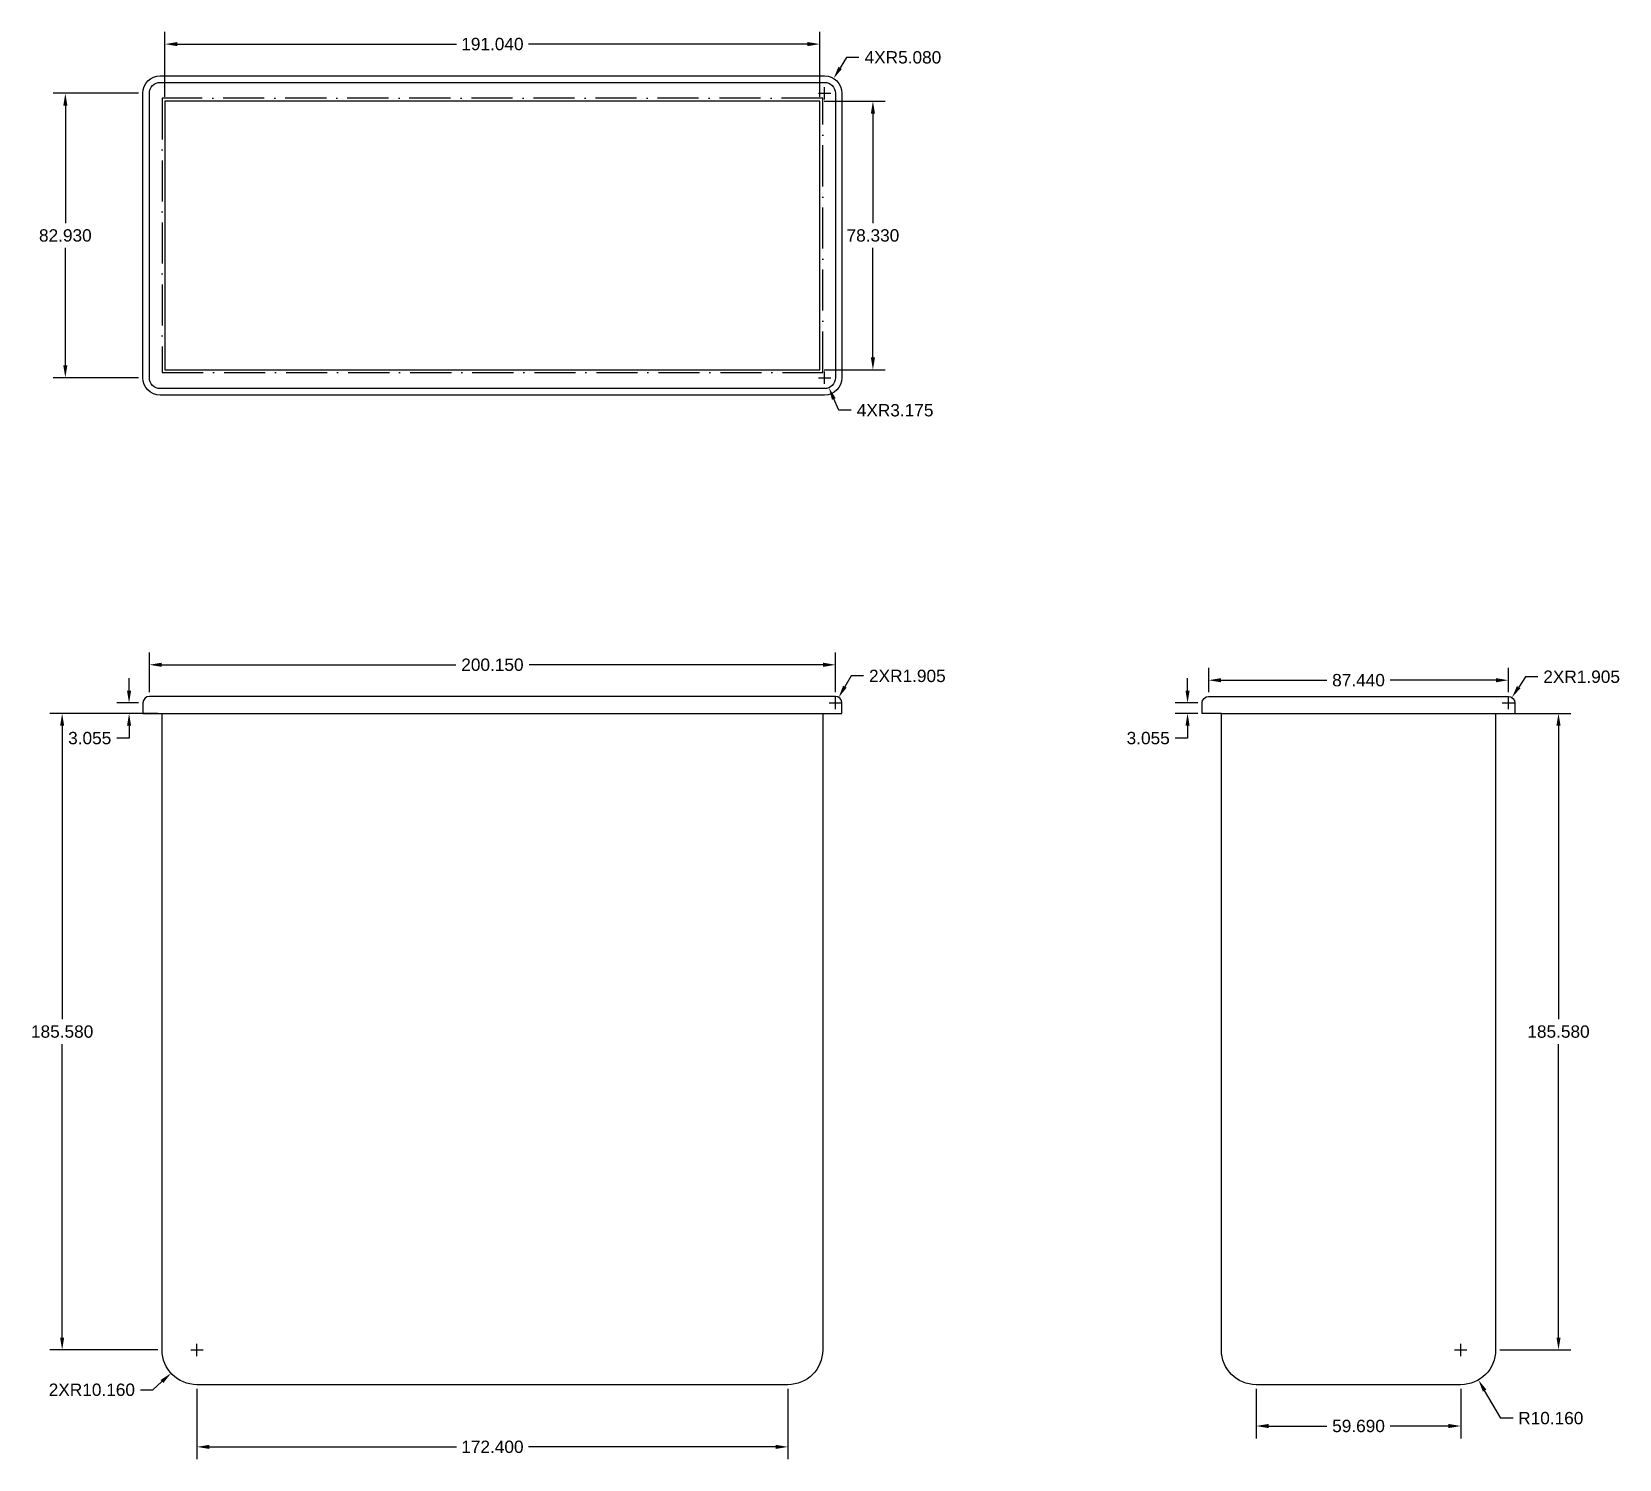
# Model space of a CAD drawing. Header units: millimetres. Extents: x 43 to 507, y 12 to 429.
import ezdxf

# ---------------------------------------------------------------- set-up
doc = ezdxf.new("R2010")
doc.units = ezdxf.units.MM
doc.linetypes.add('ACAD_ISO10W100', pattern=[18, 12, -3, 0, -3])
for name, color, linetype in [('Contur', 4, 'Continuous'), ('Cote', 3, 'Continuous'), ('Linii Ascunse', 2, 'ACAD_ISO10W100')]:
    doc.layers.add(name, color=color, linetype=linetype)
doc.styles.get("Standard").update_dxf_attribs({"font": 'Arial.ttf'})
doc.dimstyles.get("Standard").update_dxf_attribs({"dimscale": 20, "dimtxt": 0.18, "dimasz": 0.18, "dimexe": 0.18, "dimexo": 0.0625, "dimgap": 0.09, "dimtad": 0, "dimtih": 1, "dimtoh": 1, "dimdec": 3, "dimzin": 0, "dimdsep": 46, "dimtxsty": 'Standard', "dimcen": 0.09, "dimadec": 0, "dimazin": 0, "dimtfac": 1, "dimtdec": 3, "dimtofl": 0, "dimtmove": 0, "dimatfit": 3, "dimfxl": 1, "dimtolj": 1, "dimtzin": 0, "dimarcsym": 0})

# ---------------------------------------------------------------- blocks, each defined once
blk = doc.blocks.new('*D1')
at = {"layer": 'Cote', "color": 0, "lineweight": -2, "transparency": 16777216}
for p, q in [((80.19, 229.89), (48.67, 229.89)), ((52.27, 226.29), (52.27, 140.74)), ((52.27, 47.91), (52.27, 133.46)), ((80.19, 44.31), (48.67, 44.31))]:
    blk.add_line(p, q, dxfattribs=at)
at = {"layer": 'Cote', "color": 0, "transparency": 16777216}
for points in [[(51.67, 226.29), (52.87, 226.29), (52.27, 229.89)], [(51.67, 47.91), (52.87, 47.91), (52.27, 44.31)]]:
    blk.add_solid(points, dxfattribs=at)
at = {"layer": 'Defpoints', "color": 0, "transparency": 16777216}
for p in [(52.27, 229.89), (81.44, 229.89), (81.44, 44.31)]:
    blk.add_point(p, dxfattribs=at)
at = {"layer": 'Cote', "color": 0, "transparency": 16777216, "insert": (52.27, 137.1), "char_height": 3.6, "attachment_point": 5}
blk.add_mtext('\\A1;185.580', dxfattribs=at)
blk = doc.blocks.new('*D2')
at = {"layer": 'Cote', "color": 0, "lineweight": -2, "transparency": 16777216}
for p, q in [((91.6, 32.9), (91.6, 12.41)), ((264, 32.9), (264, 12.41)), ((95.2, 16.01), (167.3, 16.01)), ((260.4, 16.01), (188.29, 16.01))]:
    blk.add_line(p, q, dxfattribs=at)
at = {"layer": 'Cote', "color": 0, "transparency": 16777216}
for points in [[(95.2, 16.61), (95.2, 15.41), (91.6, 16.01)], [(260.4, 16.61), (260.4, 15.41), (264, 16.01)]]:
    blk.add_solid(points, dxfattribs=at)
at = {"layer": 'Defpoints', "color": 0, "transparency": 16777216}
for p in [(91.6, 34.15), (264, 34.15), (91.6, 16.01)]:
    blk.add_point(p, dxfattribs=at)
at = {"layer": 'Cote', "color": 0, "transparency": 16777216, "insert": (177.8, 16.01), "char_height": 3.6, "attachment_point": 5}
blk.add_mtext('\\A1;172.400', dxfattribs=at)
blk = doc.blocks.new('*D3')
at = {"layer": 'Cote', "color": 0, "lineweight": -2, "transparency": 16777216}
for p, q in [((89.8, 44.31), (93.4, 44.31)), ((91.6, 42.51), (91.6, 46.11)), ((75.13, 32.65), (78.73, 32.65)), ((78.73, 32.65), (81.4, 35.07))]:
    blk.add_line(p, q, dxfattribs=at)
at = {"layer": 'Cote', "color": 0, "transparency": 16777216}
blk.add_solid([(80.99, 35.52), (81.8, 34.63), (84.06, 37.49)], dxfattribs=at)
at = {"layer": 'Defpoints', "color": 0, "transparency": 16777216}
for p in [(91.6, 44.31), (84.06, 37.49)]:
    blk.add_point(p, dxfattribs=at)
at = {"layer": 'Cote', "color": 0, "transparency": 16777216, "insert": (60.94, 32.65), "char_height": 3.6, "attachment_point": 5}
blk.add_mtext('\\A1;2XR10.160', dxfattribs=at)
blk = doc.blocks.new('*D4')
at = {"layer": 'Cote', "color": 0, "lineweight": -2, "transparency": 16777216}
for p, q in [((71.8, 236.54), (71.8, 240.14)), ((74.57, 232.94), (68.2, 232.94)), ((74.57, 229.89), (68.2, 229.89)), ((71.8, 222.69), (68.2, 222.69)), ((71.8, 226.29), (71.8, 222.69))]:
    blk.add_line(p, q, dxfattribs=at)
at = {"layer": 'Cote', "color": 0, "transparency": 16777216}
for points in [[(71.2, 236.54), (72.4, 236.54), (71.8, 232.94)], [(71.2, 226.29), (72.4, 226.29), (71.8, 229.89)]]:
    blk.add_solid(points, dxfattribs=at)
at = {"layer": 'Defpoints', "color": 0, "transparency": 16777216}
for p in [(75.82, 232.94), (71.8, 229.89), (75.82, 229.89)]:
    blk.add_point(p, dxfattribs=at)
at = {"layer": 'Cote', "color": 0, "transparency": 16777216, "insert": (60.32, 222.69), "char_height": 3.6, "attachment_point": 5}
blk.add_mtext('\\A1;3.055', dxfattribs=at)
blk = doc.blocks.new('*D5')
at = {"layer": 'Cote', "color": 0, "lineweight": -2, "transparency": 16777216}
for p, q in [((77.72, 236.1), (77.72, 247.68)), ((277.87, 236.1), (277.87, 247.68)), ((81.32, 244.08), (167.1, 244.08)), ((274.27, 244.08), (188.49, 244.08))]:
    blk.add_line(p, q, dxfattribs=at)
at = {"layer": 'Cote', "color": 0, "transparency": 16777216}
for points in [[(81.32, 244.68), (81.32, 243.48), (77.72, 244.08)], [(274.27, 244.68), (274.27, 243.48), (277.87, 244.08)]]:
    blk.add_solid(points, dxfattribs=at)
at = {"layer": 'Defpoints', "color": 0, "transparency": 16777216}
for p in [(77.72, 244.08), (77.72, 234.85), (277.87, 234.85)]:
    blk.add_point(p, dxfattribs=at)
at = {"layer": 'Cote', "color": 0, "transparency": 16777216, "insert": (177.8, 244.08), "char_height": 3.6, "attachment_point": 5}
blk.add_mtext('\\A1;200.150', dxfattribs=at)
blk = doc.blocks.new('*D6')
at = {"layer": 'Cote', "color": 0, "lineweight": -2, "transparency": 16777216}
for p, q in [((282.44, 240.82), (280.63, 237.7)), ((286.04, 240.82), (282.44, 240.82)), ((276.07, 232.94), (279.67, 232.94)), ((277.87, 231.14), (277.87, 234.74))]:
    blk.add_line(p, q, dxfattribs=at)
at = {"layer": 'Cote', "color": 0, "transparency": 16777216}
blk.add_solid([(280.11, 238.01), (281.15, 237.4), (278.83, 234.59)], dxfattribs=at)
at = {"layer": 'Defpoints', "color": 0, "transparency": 16777216}
for p in [(277.87, 232.94), (278.83, 234.59)]:
    blk.add_point(p, dxfattribs=at)
at = {"layer": 'Cote', "color": 0, "transparency": 16777216, "insert": (298.85, 240.82), "char_height": 3.6, "attachment_point": 5}
blk.add_mtext('\\A1;2XR1.905', dxfattribs=at)
blk = doc.blocks.new('*D7')
at = {"layer": 'Cote', "color": 0, "lineweight": -2, "transparency": 16777216}
for p, q in [((400.63, 32.9), (400.63, 18.49)), ((460.32, 32.9), (460.32, 18.49)), ((404.23, 22.09), (421.21, 22.09)), ((456.72, 22.09), (439.74, 22.09))]:
    blk.add_line(p, q, dxfattribs=at)
at = {"layer": 'Cote', "color": 0, "transparency": 16777216}
for points in [[(404.23, 22.69), (404.23, 21.49), (400.63, 22.09)], [(456.72, 22.69), (456.72, 21.49), (460.32, 22.09)]]:
    blk.add_solid(points, dxfattribs=at)
at = {"layer": 'Defpoints', "color": 0, "transparency": 16777216}
for p in [(400.63, 34.15), (460.32, 34.15), (400.63, 22.09)]:
    blk.add_point(p, dxfattribs=at)
at = {"layer": 'Cote', "color": 0, "transparency": 16777216, "insert": (430.48, 22.09), "char_height": 3.6, "attachment_point": 5}
blk.add_mtext('\\A1;59.690', dxfattribs=at)
blk = doc.blocks.new('*D8')
at = {"layer": 'Cote', "color": 0, "lineweight": -2, "transparency": 16777216}
for p, q in [((458.52, 44.31), (462.12, 44.31)), ((460.32, 42.51), (460.32, 46.11)), ((471.98, 24.38), (467.27, 32.43)), ((475.58, 24.38), (471.98, 24.38))]:
    blk.add_line(p, q, dxfattribs=at)
at = {"layer": 'Cote', "color": 0, "transparency": 16777216}
blk.add_solid([(467.79, 32.73), (466.75, 32.13), (465.45, 35.54)], dxfattribs=at)
at = {"layer": 'Defpoints', "color": 0, "transparency": 16777216}
for p in [(460.32, 44.31), (465.45, 35.54)]:
    blk.add_point(p, dxfattribs=at)
at = {"layer": 'Cote', "color": 0, "transparency": 16777216, "insert": (486.57, 24.38), "char_height": 3.6, "attachment_point": 5}
blk.add_mtext('\\A1;R10.160', dxfattribs=at)
blk = doc.blocks.new('*D9')
at = {"layer": 'Cote', "color": 0, "lineweight": -2, "transparency": 16777216}
for p, q in [((471.73, 229.89), (492.42, 229.89)), ((488.82, 226.29), (488.82, 140.74)), ((488.82, 47.91), (488.82, 133.46)), ((471.73, 44.31), (492.42, 44.31))]:
    blk.add_line(p, q, dxfattribs=at)
at = {"layer": 'Cote', "color": 0, "transparency": 16777216}
for points in [[(488.22, 226.29), (489.42, 226.29), (488.82, 229.89)], [(488.22, 47.91), (489.42, 47.91), (488.82, 44.31)]]:
    blk.add_solid(points, dxfattribs=at)
at = {"layer": 'Defpoints', "color": 0, "transparency": 16777216}
for p in [(470.48, 229.89), (470.48, 44.31), (488.82, 44.31)]:
    blk.add_point(p, dxfattribs=at)
at = {"layer": 'Cote', "color": 0, "transparency": 16777216, "insert": (488.82, 137.1), "char_height": 3.6, "attachment_point": 5}
blk.add_mtext('\\A1;185.580', dxfattribs=at)
blk = doc.blocks.new('*D10')
at = {"layer": 'Cote', "color": 0, "lineweight": -2, "transparency": 16777216}
for p, q in [((380.6, 236.54), (380.6, 240.14)), ((383.6, 232.94), (377, 232.94)), ((383.6, 229.89), (377, 229.89)), ((380.6, 222.69), (377, 222.69)), ((380.6, 226.29), (380.6, 222.69))]:
    blk.add_line(p, q, dxfattribs=at)
at = {"layer": 'Cote', "color": 0, "transparency": 16777216}
for points in [[(380, 236.54), (381.2, 236.54), (380.6, 232.94)], [(380, 226.29), (381.2, 226.29), (380.6, 229.89)]]:
    blk.add_solid(points, dxfattribs=at)
at = {"layer": 'Defpoints', "color": 0, "transparency": 16777216}
for p in [(380.6, 232.94), (384.85, 232.94), (384.85, 229.89)]:
    blk.add_point(p, dxfattribs=at)
at = {"layer": 'Cote', "color": 0, "transparency": 16777216, "insert": (369.12, 222.69), "char_height": 3.6, "attachment_point": 5}
blk.add_mtext('\\A1;3.055', dxfattribs=at)
blk = doc.blocks.new('*D11')
at = {"layer": 'Cote', "color": 0, "lineweight": -2, "transparency": 16777216}
for p, q in [((386.76, 236.1), (386.76, 243.18)), ((474.2, 236.1), (474.2, 243.18)), ((390.36, 239.58), (421.21, 239.58)), ((470.6, 239.58), (439.75, 239.58))]:
    blk.add_line(p, q, dxfattribs=at)
at = {"layer": 'Cote', "color": 0, "transparency": 16777216}
for points in [[(390.36, 240.18), (390.36, 238.98), (386.76, 239.58)], [(470.6, 240.18), (470.6, 238.98), (474.2, 239.58)]]:
    blk.add_solid(points, dxfattribs=at)
at = {"layer": 'Defpoints', "color": 0, "transparency": 16777216}
for p in [(474.2, 239.58), (386.76, 234.85), (474.2, 234.85)]:
    blk.add_point(p, dxfattribs=at)
at = {"layer": 'Cote', "color": 0, "transparency": 16777216, "insert": (430.48, 239.58), "char_height": 3.6, "attachment_point": 5}
blk.add_mtext('\\A1;87.440', dxfattribs=at)
blk = doc.blocks.new('*D12')
at = {"layer": 'Cote', "color": 0, "lineweight": -2, "transparency": 16777216}
for p, q in [((479.16, 240.58), (477.2, 237.56)), ((482.76, 240.58), (479.16, 240.58)), ((472.4, 232.94), (476, 232.94)), ((474.2, 231.14), (474.2, 234.74))]:
    blk.add_line(p, q, dxfattribs=at)
at = {"layer": 'Cote', "color": 0, "transparency": 16777216}
blk.add_solid([(476.69, 237.88), (477.7, 237.23), (475.24, 234.54)], dxfattribs=at)
at = {"layer": 'Defpoints', "color": 0, "transparency": 16777216}
for p in [(474.2, 232.94), (475.24, 234.54)]:
    blk.add_point(p, dxfattribs=at)
at = {"layer": 'Cote', "color": 0, "transparency": 16777216, "insert": (495.57, 240.58), "char_height": 3.6, "attachment_point": 5}
blk.add_mtext('\\A1;2XR1.905', dxfattribs=at)
blk = doc.blocks.new('*D14')
at = {"layer": 'Cote', "color": 0, "lineweight": -2, "transparency": 16777216}
for p, q in [((74.57, 410.74), (49.61, 410.74)), ((53.21, 407.14), (53.21, 372.91)), ((53.21, 331.41), (53.21, 365.63)), ((74.57, 327.81), (49.61, 327.81))]:
    blk.add_line(p, q, dxfattribs=at)
at = {"layer": 'Cote', "color": 0, "transparency": 16777216}
for points in [[(52.61, 407.14), (53.81, 407.14), (53.21, 410.74)], [(52.61, 331.41), (53.81, 331.41), (53.21, 327.81)]]:
    blk.add_solid(points, dxfattribs=at)
at = {"layer": 'Defpoints', "color": 0, "transparency": 16777216}
for p in [(53.21, 410.74), (75.82, 410.74), (75.82, 327.81)]:
    blk.add_point(p, dxfattribs=at)
at = {"layer": 'Cote', "color": 0, "transparency": 16777216, "insert": (53.21, 369.27), "char_height": 3.6, "attachment_point": 5}
blk.add_mtext('\\A1;82.930', dxfattribs=at)
blk = doc.blocks.new('*D15')
at = {"layer": 'Cote', "color": 0, "lineweight": -2, "transparency": 16777216}
for p, q in [((281.13, 421.2), (279.24, 418.13)), ((284.73, 421.2), (281.13, 421.2)), ((274.7, 408.94), (274.7, 412.54)), ((272.9, 410.74), (276.5, 410.74))]:
    blk.add_line(p, q, dxfattribs=at)
at = {"layer": 'Cote', "color": 0, "transparency": 16777216}
blk.add_solid([(278.73, 418.45), (279.75, 417.82), (277.36, 415.07)], dxfattribs=at)
at = {"layer": 'Defpoints', "color": 0, "transparency": 16777216}
for p in [(277.36, 415.07), (274.7, 410.74)]:
    blk.add_point(p, dxfattribs=at)
at = {"layer": 'Cote', "color": 0, "transparency": 16777216, "insert": (297.56, 421.2), "char_height": 3.6, "attachment_point": 5}
blk.add_mtext('\\A1;4XR5.080', dxfattribs=at)
blk = doc.blocks.new('*D16')
at = {"layer": 'Cote', "color": 0, "lineweight": -2, "transparency": 16777216}
for p, q in [((274.7, 326.01), (274.7, 329.61)), ((272.9, 327.81), (276.5, 327.81)), ((278.83, 318.29), (277.4, 321.6)), ((282.43, 318.29), (278.83, 318.29))]:
    blk.add_line(p, q, dxfattribs=at)
at = {"layer": 'Cote', "color": 0, "transparency": 16777216}
blk.add_solid([(277.95, 321.83), (276.85, 321.36), (275.96, 324.9)], dxfattribs=at)
at = {"layer": 'Defpoints', "color": 0, "transparency": 16777216}
for p in [(274.7, 327.81), (275.96, 324.9)]:
    blk.add_point(p, dxfattribs=at)
at = {"layer": 'Cote', "color": 0, "transparency": 16777216, "insert": (295.28, 318.29), "char_height": 3.6, "attachment_point": 5}
blk.add_mtext('\\A1;4XR3.175', dxfattribs=at)
blk = doc.blocks.new('*D20')
at = {"layer": 'Cote', "color": 0, "lineweight": -2, "transparency": 16777216}
for p, q in [((82.28, 409.69), (82.28, 428.68)), ((273.32, 409.69), (273.32, 428.68)), ((85.88, 425.08), (167.3, 425.08)), ((269.72, 425.08), (188.29, 425.08))]:
    blk.add_line(p, q, dxfattribs=at)
at = {"layer": 'Cote', "color": 0, "transparency": 16777216}
for points in [[(85.88, 425.68), (85.88, 424.48), (82.28, 425.08)], [(269.72, 425.68), (269.72, 424.48), (273.32, 425.08)]]:
    blk.add_solid(points, dxfattribs=at)
at = {"layer": 'Defpoints', "color": 0, "transparency": 16777216}
for p in [(273.32, 425.08), (82.28, 408.44), (273.32, 408.44)]:
    blk.add_point(p, dxfattribs=at)
at = {"layer": 'Cote', "color": 0, "transparency": 16777216, "insert": (177.8, 425.08), "char_height": 3.6, "attachment_point": 5}
blk.add_mtext('\\A1;191.040', dxfattribs=at)
blk = doc.blocks.new('*D21')
at = {"layer": 'Cote', "color": 0, "lineweight": -2, "transparency": 16777216}
for p, q in [((274.57, 408.44), (292.41, 408.44)), ((288.81, 404.84), (288.81, 372.91)), ((288.81, 333.71), (288.81, 365.63)), ((274.57, 330.11), (292.41, 330.11))]:
    blk.add_line(p, q, dxfattribs=at)
at = {"layer": 'Cote', "color": 0, "transparency": 16777216}
for points in [[(288.21, 404.84), (289.41, 404.84), (288.81, 408.44)], [(288.21, 333.71), (289.41, 333.71), (288.81, 330.11)]]:
    blk.add_solid(points, dxfattribs=at)
at = {"layer": 'Defpoints', "color": 0, "transparency": 16777216}
for p in [(273.32, 408.44), (273.32, 330.11), (288.81, 330.11)]:
    blk.add_point(p, dxfattribs=at)
at = {"layer": 'Cote', "color": 0, "transparency": 16777216, "insert": (288.81, 369.27), "char_height": 3.6, "attachment_point": 5}
blk.add_mtext('\\A1;78.330', dxfattribs=at)

msp = doc.modelspace()

# ---------------------------------------------------------------- linework, layer by layer
at = {"layer": 'Contur'}
for points in [[(75.8151, 327.8085), (75.8151, 410.7385, -0.41421356), (80.8951, 415.8185), (274.6951, 415.8185, -0.41421356), (279.7751, 410.7385), (279.7751, 327.8085, -0.41421356), (274.6951, 322.7285), (80.8951, 322.7285, -0.41421356)], [(77.7201, 327.8085), (77.7201, 410.7385, -0.41421356), (80.8951, 413.9135), (274.6951, 413.9135, -0.41421356), (277.8701, 410.7385), (277.8701, 327.8085, -0.41421356), (274.6951, 324.6335), (80.8951, 324.6335, -0.41421356)], [(279.7751, 229.8872), (279.7751, 232.9422, 0.41421356), (277.8701, 234.8472), (77.7201, 234.8472, 0.41421356), (75.8151, 232.9422), (75.8151, 229.8872)]]:
    msp.add_lwpolyline(points, format="xyb", close=True, dxfattribs=at)
msp.add_lwpolyline([(82.2751, 330.1085), (273.3151, 330.1085), (273.3151, 408.4385), (82.2751, 408.4385)], close=True, dxfattribs=at)
for points in [[(390.4722, 229.8872), (384.8522, 229.8872), (384.8522, 232.9422, -0.41421356), (386.7572, 234.8472), (474.1972, 234.8472, -0.41421356), (476.1022, 232.9422), (476.1022, 229.8872)], [(274.1551, 229.8872), (274.1551, 44.3072, -0.41421356), (263.9951, 34.1472), (91.5951, 34.1472, -0.41421356), (81.4351, 44.3072), (81.4351, 229.8872)], [(470.4822, 229.8872), (470.4822, 44.3072, -0.41421356), (460.3222, 34.1472), (400.6322, 34.1472, -0.41421356), (390.4722, 44.3072), (390.4722, 229.8872)]]:
    msp.add_lwpolyline(points, format="xyb", dxfattribs=at)
for points in [[(390.4722, 229.8872), (470.4822, 229.8872)], [(470.4822, 229.8872), (476.1022, 229.8872)]]:
    msp.add_lwpolyline(points, dxfattribs=at)
at = {"layer": 'Linii Ascunse'}
msp.add_lwpolyline([(81.4351, 329.2685), (274.1551, 329.2685), (274.1551, 409.2785), (81.4351, 409.2785)], close=True, dxfattribs=at)

# ---------------------------------------------------------------- dimensions: what is measured, and where the dimension line sits
at = {"layer": 'Cote'}
for base, p1, p2, picture, middle in [((273.3151, 425.0799), (82.2751, 408.4385), (273.3151, 408.4385), '*D20', (177.7951, 425.0799)), ((77.7201, 244.0838), (277.8701, 234.8472), (77.7201, 234.8472), '*D5', (177.7951, 244.0838)), ((474.1972, 239.5791), (386.7572, 234.8472), (474.1972, 234.8472), '*D11', (430.4772, 239.5791)), ((91.5951, 16.0105), (263.9951, 34.1472), (91.5951, 34.1472), '*D2', (177.7951, 16.0105)), ((400.6322, 22.0917), (460.3222, 34.1472), (400.6322, 34.1472), '*D7', (430.4772, 22.0917))]:
    dim = msp.add_linear_dim(base=base, p1=p1, p2=p2, dimstyle='Standard', dxfattribs=at)
    dim.commit()
    dim.dimension.update_dxf_attribs({"geometry": picture, "text_midpoint": middle})
for center, mpoint, text, picture, middle in [((274.6951, 410.7385), (277.3561, 415.0658), '4X<>', '*D15', (297.5597, 421.1989)), ((274.6951, 327.8085), (275.9608, 324.8967), '4X<>', '*D16', (295.2829, 318.2936)), ((277.8701, 232.9422), (278.8256, 234.5902), '2X<>', '*D6', (298.8468, 240.8191)), ((474.1972, 232.9422), (475.2356, 234.5393), '2X<>', '*D12', (495.5699, 240.5758)), ((91.5951, 44.3072), (84.0638, 37.4877), '2X<>', '*D3', (60.9379, 32.655))]:
    dim = msp.add_radius_dim(center=center, mpoint=mpoint, text=text, dimstyle='Standard', dxfattribs=at)
    dim.commit()
    dim.dimension.update_dxf_attribs({"geometry": picture, "text_midpoint": middle})
for base, p1, p2, picture, middle in [((53.2058, 410.7385), (75.8151, 327.8085), (75.8151, 410.7385), '*D14', (53.2058, 369.2735)), ((288.8137, 330.1085), (273.3151, 408.4385), (273.3151, 330.1085), '*D21', (288.8137, 369.2735)), ((71.8036, 229.8872), (75.8151, 232.9422), (75.8151, 229.8872), '*D4', (60.3173, 222.6872)), ((52.2685, 229.8872), (81.4351, 44.3072), (81.4351, 229.8872), '*D1', (52.2685, 137.0972)), ((488.8249, 44.3072), (470.4822, 229.8872), (470.4822, 44.3072), '*D9', (488.8249, 137.0972))]:
    dim = msp.add_linear_dim(base=base, p1=p1, p2=p2, angle=90, dimstyle='Standard', dxfattribs=at)
    dim.commit()
    dim.dimension.update_dxf_attribs({"geometry": picture, "text_midpoint": middle})
dim = msp.add_linear_dim(base=(380.6028, 232.9422), p1=(384.8522, 229.8872), p2=(384.8522, 232.9422), angle=90, dimstyle='Standard', dxfattribs=at)
dim.commit()
dim.dimension.update_dxf_attribs({"geometry": '*D10', "text_midpoint": (369.1165, 222.6872), "dimtype": 160})
dim = msp.add_radius_dim(center=(460.3222, 44.3072), mpoint=(465.4531, 35.5379), dimstyle='Standard', dxfattribs=at)
dim.commit()
dim.dimension.update_dxf_attribs({"geometry": '*D8', "text_midpoint": (486.5715, 24.3784), "dimtype": 164})

doc.saveas('drawing.dxf')
